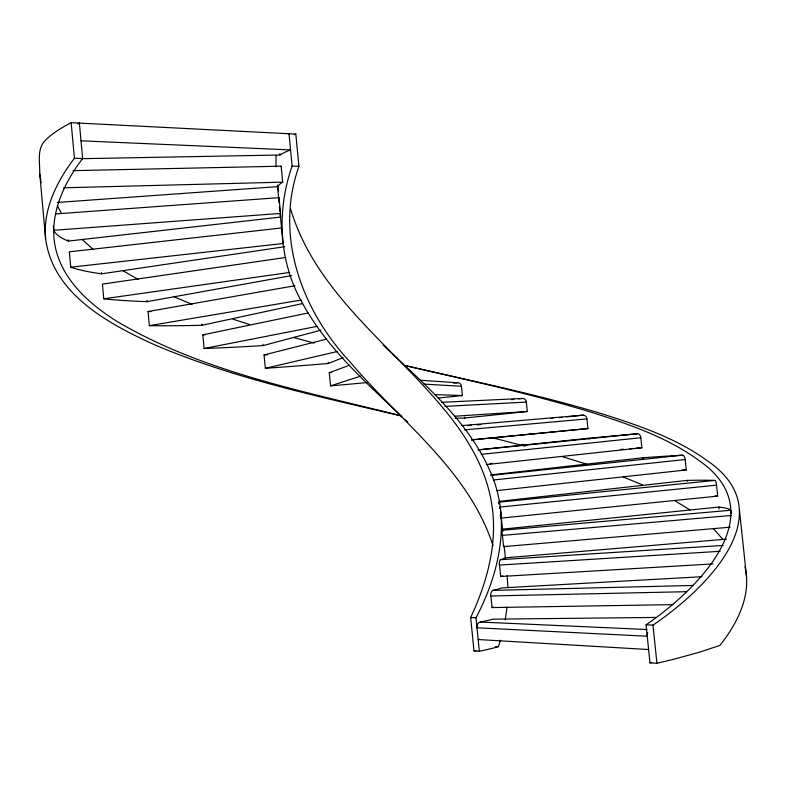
<?xml version="1.0" encoding="UTF-8"?>
<svg xmlns="http://www.w3.org/2000/svg" width="786" height="786" viewBox="0 0 786 786"><rect width="100%" height="100%" fill="white"/><g stroke="black" fill="none" stroke-linecap="round" stroke-linejoin="round"><path stroke-width="1.18" d="M276.024 155.785L276.004 166.868M507.039 607.185L505.231 619.869M400.742 415.814C317.613 396.291 233.304 378.41 154.478 344.72C108.635 323.911 53.075 294.21 45.637 238.895L39.752 173.706C40.027 162.653 36.49 148.171 45.873 139.879C53.143 132.638 62.123 127.401 71.162 122.685L295.821 134.082L298.935 166.337C274.157 235.918 301.736 310.529 350.409 362.317C399.986 421.276 468.358 469.556 493.048 545.641M500.417 640.187L498.432 646.642A95.892 12.134 -5.6 0 1 479.332 651.26L473.987 650.896L470.667 617.531C487.006 582.514 497.97 543.234 491.781 504.406C486.308 468.083 466.334 435.886 443.137 408.14C389.935 343.983 315.098 291.901 290.476 208.496M288.433 133.964A94.762 18.766 -5.6 0 1 289.012 133.728L292.127 166.092C276.751 209.705 278.539 259.655 301.009 300.547C325.247 346.449 364.753 381.406 401.911 416.629M479.332 651.26L476.002 617.747C498.746 574.674 511.214 521.845 491.781 475.157C470.775 423.487 426.71 386.624 387.419 349.033M78.374 123.628L79.396 123.097L82.628 158.556C62.516 184.759 46.924 219.343 56.72 252.719C65.572 282.989 90.793 304.83 116.534 321.15C203.289 372.426 304.123 391.251 400.614 415.686M71.162 122.685L74.405 158.251C56.995 181.173 42.709 209.312 45.637 238.895M744.922 566.775C751.858 595.297 737.229 623.632 719.917 645.404L699.098 652.331L672.325 659.631L656.939 663.315L649.993 662.844L646.063 624.821C696.642 590.276 775.684 513.17 698.774 460.37C667.56 437.586 630.47 424.843 594.039 413.092C532.269 394.012 468.967 380.542 406.116 365.667M646.063 624.821L652.979 625.106C703.342 591.052 784.86 514.073 707.636 460.94C675.989 437.949 638.34 425.314 601.398 413.642C540.876 395.358 478.92 382.428 417.327 368.418M326.455 339.139L264.057 354.938L265.334 368.3A323.292 22.833 -5.6 0 0 328.381 363.476L342.981 357.64M366.964 382.566A323.508 17.233 -5.6 0 1 330.542 385.877L329.275 372.692L349.554 365.225M330.542 385.877L360.843 376.062M308.407 312.916L202.837 334.846L204.114 348.522A323.085 28.424 -5.6 0 0 263.172 345.585L320.776 330.199M265.334 368.3L337.312 351.509M649.993 662.844L651.722 662.451M295.015 285.721L148.023 311.521L149.33 325.65A322.869 34.004 -5.6 0 0 201.943 325.276L302.61 303.553M204.114 348.522L317.043 326.367M285.74 257.454L102.435 284.11L103.781 298.798A322.663 39.565 -5.6 0 0 147.11 301.647L291.586 275.581M149.33 325.65L301.284 300.016M281.437 227.979L69.335 251.825L70.73 267.191A322.457 45.116 -5.6 0 0 101.492 273.833L284.709 246.725M103.781 298.798L289.641 272.447M489.963 463.593L492.38 463.318M53.369 226.26L53.733 230.288A322.24 50.648 -5.6 0 0 68.362 241.076L280.396 217.093M490.572 474.95L642.919 457.747A324.431 7.673 -5.6 0 1 682.494 455.182A4.48 2.211 84 0 1 685.166 459.525L686.247 469.959L496.919 490.602M70.73 267.191L282.931 243.542M499.228 501.35L687.337 480.393A324.647 13.362 -5.6 0 1 714.759 480.423L498.285 502.254M487.065 464.526L641.877 447.745L640.836 437.753A4.294 2.898 84.5 0 0 637.534 433.734A324.225 2.004 -5.6 0 0 588.92 438.224L478.792 449.739M493.402 479.991L685.156 459.525M491.132 475.402L682.494 455.182M481.12 454.337L640.836 437.753M477.917 449.995L637.534 433.734M500.603 518.161L717.706 496.113L716.557 485.168A4.706 1.317 84.1 0 0 715.054 480.501M501.714 529.224L718.866 507.068A324.864 19.061 -5.6 0 1 730.725 510.252L502.382 530.255A95.637 5.502 -5.6 0 0 501.861 529.283M716.557 485.168L499.493 507.108L499.641 508.483M471.413 439.924L587.928 428.567L586.936 418.918A4.146 3.39 85.8 0 0 583.163 415.146L461.863 425.609M471.688 439.846L587.928 428.567M464.634 429.863L586.936 418.918M731.432 515.469L502.441 535.384L503.571 546.624L730.214 527.2M726.559 539.147L504.7 557.873A95.696 7.153 -5.6 0 1 500.672 559.671L723.199 545.445M467.542 425.629L471.178 425.344M477.249 424.862L480.894 424.578M53.733 230.288L280.514 213.428A94.89 14.639 -5.6 0 0 280.966 216.346M57.349 202.454L277.939 186.616A94.831 16.231 -5.6 0 1 282.675 182.156L281.142 166.18L73.088 170.66M55.934 213.9L279.001 197.65L280.514 213.428M454.377 416.256L527.288 411.481L526.335 402.078A4.048 3.714 88.9 0 0 522.248 398.463L441.604 402.314M720.163 551.291L499.542 565.075L500.682 576.492L712.931 563.916M701.996 576.708L501.832 587.918A95.754 8.813 -5.6 0 1 493.146 590.374A5.001 2.889 88.1 0 0 490.729 596.014M444.837 406.391L526.335 402.078M455.055 418.29L464.654 418.005A323.93 5.974 -5.6 0 0 527.288 411.481M63.607 187.795L282.675 182.156M493.146 590.374L693.095 585.452M686.266 591.701L490.886 595.985L492.046 607.568L672.924 604.63M81.803 158.693L280.062 154.999A94.772 17.832 -5.6 0 1 290.565 149.9L81.017 140.822M655.897 617.432L493.195 619.162A95.813 10.473 -5.6 0 1 480.256 622.04A5.07 3.851 -88.4 0 0 476.876 627.817M495.386 646.662L498.432 646.642M434.658 394.631L462.414 395.535L461.49 386.29A3.979 3.891 -81.6 0 0 457.226 382.743M74.405 158.251L82.628 158.556M292.127 166.092L298.935 166.337M470.667 617.531L476.002 617.747M480.256 622.04L646.917 629.517M477.004 627.798L647.242 636.218A5.748 3.94 -88.9 0 1 647.733 632.612M423.988 384.099L461.49 386.29M648.617 649.531L478.173 639.529A95.853 11.446 -5.6 0 0 479.342 639.293M420.52 380.267L457.226 382.743A323.586 14.914 -5.6 0 1 453.463 383.146M409.182 366.59L404.662 365.569M410.086 366.787L416.423 368.212M494.109 437.488L497.626 438.352M492.144 437.674L525.077 446.193M522.002 444.424L524.301 445.014M314.204 343.089L293.404 337.469M562.363 456.656L586.523 464.133M249.408 324.49L232.99 319.175M623.121 476.984L642.398 484.824M192.049 304.32L174.178 296.902M138.169 279.472L123.029 270.728M674.702 500.623L689.921 509.878M93.328 249.584L82.589 239.828M383.087 344.966L386.692 348.355M404.79 419.341L407.669 422.053M713.413 528.644L723.149 539.668M61.652 213.645L57.29 205.608M730.813 510.546L731.196 513.356M41.137 182.774L39.752 173.706M278.568 191.195L277.684 185.86M739.43 509.77L746.474 576.285M718.866 507.068L719.062 509.023M687.337 480.393L687.436 481.327M642.919 457.747L643.007 458.641M652.979 625.106L656.939 663.315M588.92 438.224L589.009 439.089M529.509 433.479L529.597 434.324M507.157 575.588L507.894 587.682M500.682 510.998L502.726 531.434M505.378 557.893L504.18 545.867A95.666 6.475 -5.6 0 1 503.571 546.624M500.26 514.702L500.397 516.088M464.565 417.17L464.654 418.005M328.273 362.317L328.381 363.476M279.934 153.604L280.062 154.999M277.812 185.241L277.939 186.616M277.448 185.309L279.118 202.857M279.462 206.482L279.924 211.316M280.16 213.733L282.989 243.169M263.064 344.415L263.172 345.585M201.825 324.078L201.943 325.276M146.992 300.409L147.11 301.647M101.374 272.546L101.492 273.833M68.235 239.74L68.362 241.076M77.893 123.874A321.7 64.904 -5.6 0 1 79.396 123.097M288.364 133.993A94.742 18.766 -5.6 0 1 289.012 133.728M476.247 650.435A87.885 11.122 -5.6 0 1 473.987 650.896M294.259 134.72A86.843 17.194 -5.6 0 1 295.821 134.082M280.769 166.416A94.801 17.174 -5.6 0 1 281.142 166.18M279.069 200.165A94.86 15.582 -5.6 0 1 278.981 199.988M278.755 199.231A94.86 15.582 -5.6 0 1 279.001 197.65M150.873 311.59A322.751 37.276 -5.6 0 1 148.023 311.521M205.038 334.777A322.958 31.715 -5.6 0 1 202.837 334.846M267.662 354.702A323.174 26.125 -5.6 0 1 264.057 354.938M331.161 372.535A323.38 20.534 -5.6 0 1 329.275 372.692M462.414 395.535A323.714 11.613 -5.6 0 1 438.283 398.05M522.248 398.453A323.803 9.294 -5.6 0 1 518.662 398.856M513.847 399.376A323.803 9.294 -5.6 0 1 511.44 399.642M583.163 415.136A324.009 3.655 -5.6 0 1 566.539 416.894M562.01 417.366A324.009 3.655 -5.6 0 1 559.73 417.612M552.853 418.329A324.009 3.655 -5.6 0 1 550.534 418.574M620.36 449.494A324.353 5.335 -5.6 0 1 623.544 449.228M629.802 448.718A324.353 5.335 -5.6 0 1 632.877 448.472M635.913 448.226A324.353 5.335 -5.6 0 1 641.877 447.745M681.668 470.136A324.559 11.014 -5.6 0 1 686.247 469.959M714.955 495.907A324.775 16.712 -5.6 0 1 717.706 496.113M498.717 503.374A4.755 0.609 84 0 1 498.864 504.013M502.283 535.541A4.834 0.57 84.7 0 1 502.283 530.304M502.647 575.814A95.735 8.125 -5.6 0 1 500.682 576.492M499.375 565.124A4.913 1.769 86 0 1 500.486 559.72M493.775 607.136A95.794 9.786 -5.6 0 1 492.046 607.568"/></g></svg>
